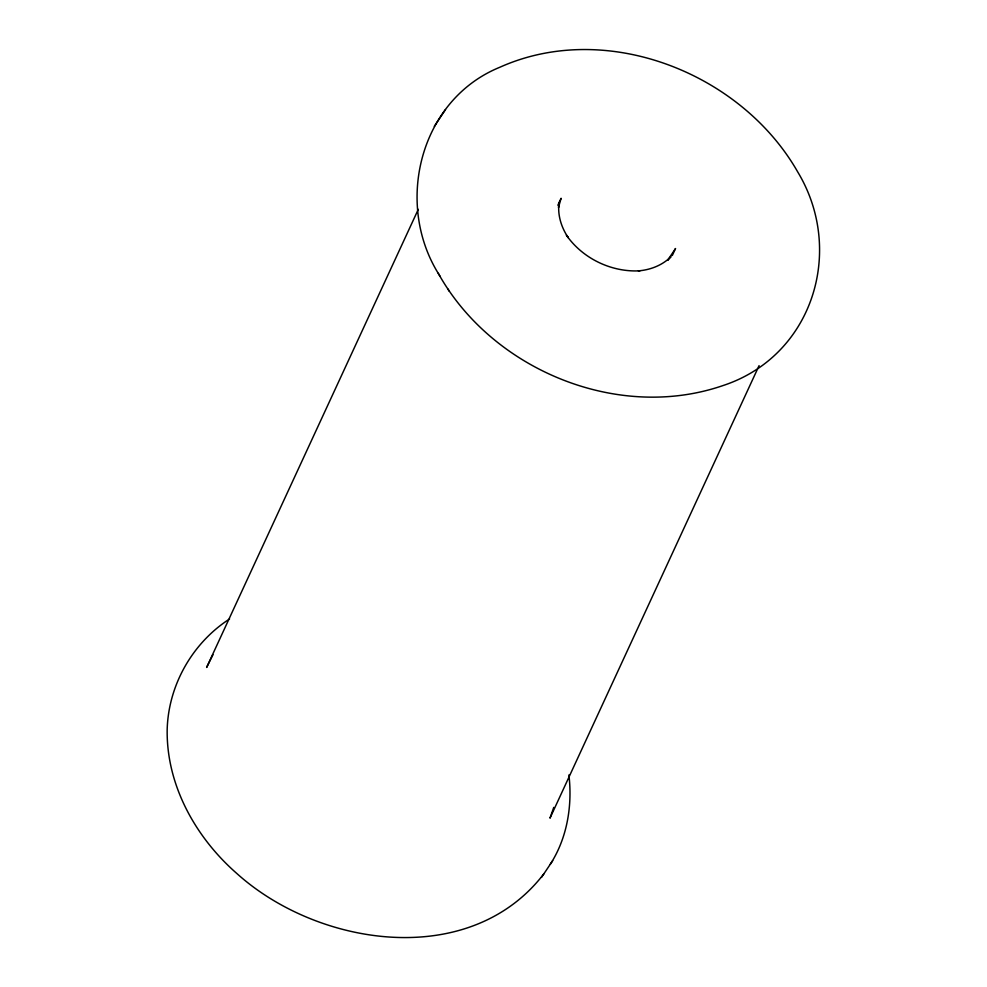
<?xml version="1.0" encoding="UTF-8"?>
<svg xmlns="http://www.w3.org/2000/svg" width="987" height="987" viewBox="0 0 987 987"><rect width="100%" height="100%" fill="white"/><g stroke="black" fill="none" stroke-linecap="round" stroke-linejoin="round"><path stroke-width="1.48" d="M553.744 807.415L549.981 818.174L759.077 365.634M418.303 209.33L206.616 667.459L212.982 654.739M557.865 205.247L561.085 198.276L558.506 207.43L559.111 202.434C557.297 214.845 561.344 227.466 568.265 237.719L566.39 235.153C582.638 258.557 611.533 272.4 639.934 270.82M672.307 255.485L675.54 248.514L667.607 260.346L670.975 256.682C662.388 265.306 650.408 269.907 638.404 270.87M438.253 273.276C491.871 369.78 617.689 421.844 722.977 385.572C812.696 356.134 845.403 250.809 797.669 171.849C741.077 72.742 606.067 19.53 499.767 67.289C419.204 100.106 393.949 204.963 439.807 275.817M550.314 864.242C567.204 838.074 572.522 805.602 568.907 774.955M445.507 109.606L434.305 126.336M229.576 618.972C192.317 642.993 168.296 685.41 167.173 729.763C166.371 785.282 195.722 837.556 236.794 873.458C318.332 947.026 470.059 969.913 543.849 873.853M541.493 877.394L552.695 860.664M447.913 289.018L449.295 291.276"/></g></svg>
